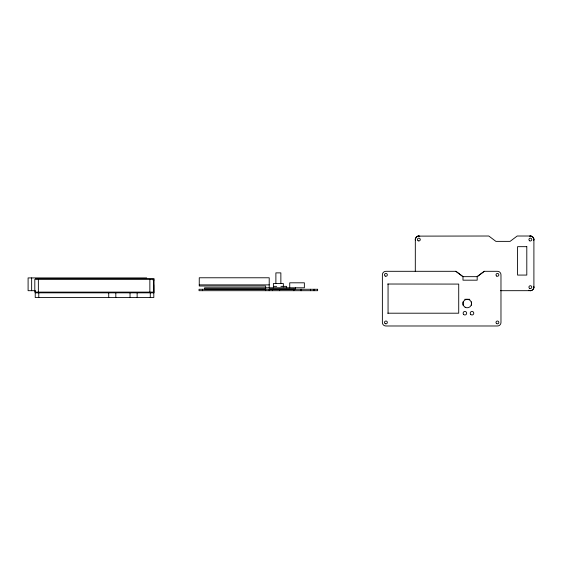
<?xml version="1.0" encoding="UTF-8"?>
<svg xmlns="http://www.w3.org/2000/svg" width="562" height="562" viewBox="0 0 562 562"><rect width="100%" height="100%" fill="white"/><g stroke="black" fill="none" stroke-linecap="round" stroke-linejoin="round"><path stroke-width="0.84" d="M388.061 313.203L388.061 284.021L387.703 284.021M415.304 271.572L415.325 239.103L416.344 237.052L417.931 236.124L488.792 236.012L495.895 241.372L510.099 241.372L517.202 236.012L530.352 236.012L532.123 236.49L533.422 237.789L533.9 239.567L533.9 287.147L533.422 288.924L532.123 290.224L530.816 290.673L500.503 290.695M415.304 239.567L415.409 238.639M533.795 288.074L533.9 287.147M484.282 271.305L477.187 276.63L477.187 280.178L462.983 280.178L462.983 276.63L455.88 271.305L385.925 271.305A3.491 3.491 0 0 0 382.378 274.853L382.378 322.433A3.491 3.491 0 0 0 385.925 325.988L497.426 325.988A3.491 3.491 0 0 0 500.974 322.433L500.974 274.853A3.491 3.491 0 0 0 497.426 271.305L484.275 271.305L477.173 276.659L462.969 276.659L455.866 271.305M417.931 236.124L418.852 236.012M530.352 290.695L531.273 290.589M146.696 277.916L28.1 277.916L28.1 290.695L35.525 290.695M35.448 278.626L154.044 278.626L154.044 292.83L35.448 292.83M153.019 280.045L154.044 280.045M153.714 284.73L153.826 297.516L35.223 297.516L35.223 291.552M199.257 284.878L269.212 284.878M273.827 286.367L276.666 286.367M280.93 286.367L286.613 286.367L286.613 287.786M265.657 288.924L204.589 288.924L204.589 287.786L304.365 287.786L304.365 282.812L289.732 282.812L289.732 287.786M464.683 299.286L469.797 299.286M387.703 313.203L458.718 313.203L458.718 284.084L388.061 284.021M530.352 236.012L531.273 236.124M533.795 238.639L533.9 239.567M471.504 301.836L471.504 305.25M462.983 301.836L462.983 305.25M314.081 289.275L314.081 290.695M310.526 289.275L310.526 290.695M301.295 289.275L301.295 290.695M300.93 289.275L300.93 290.695M295.415 287.786L295.415 288.924L269.212 288.924L269.212 290.695M293.828 289.275L293.828 290.695M283.346 286.936L283.346 283.522L273.399 283.522L273.399 287.786M280.86 283.522L280.86 272.872L275.886 272.872L275.886 283.522M279.623 289.275L279.623 290.695M272.521 289.275L272.521 290.695M269.212 287.786L269.212 277.776L199.257 277.776L199.257 286.009L265.657 286.009L265.657 290.695M202.58 289.275L202.58 290.695M150.272 292.402L150.272 297.516M149.857 279.335L149.857 292.121M137.135 292.402L137.135 297.516M130.033 292.612L130.033 297.516M115.828 292.612L115.828 297.516M108.726 292.402L108.726 297.516M38.778 292.402L38.778 297.516M38.364 279.335L38.364 292.121M31.648 277.916L31.648 290.695M533.781 286.304A3.491 3.491 0 0 1 528.666 290.231M529.432 236.138A3.548 3.548 0 0 1 533.781 240.487M415.423 240.487A3.548 3.548 0 0 1 419.772 236.138M526.798 246.669L517.567 246.669L517.567 275.071L526.798 275.071L526.798 246.669M153.412 279.335L34.809 279.335L34.809 292.121L153.412 292.121L153.412 279.335M317.628 289.275L199.032 289.275L199.032 290.695L317.628 290.695L317.628 289.275M529.636 288.376A1.419 1.419 0 0 0 531.771 287.147A1.419 1.419 0 0 0 529.636 285.918A1.419 1.419 0 0 0 529.636 288.376M529.636 240.796A1.419 1.419 0 0 0 531.771 239.567A1.419 1.419 0 0 0 529.636 238.337A1.419 1.419 0 0 0 529.636 240.796M418.142 240.796A1.419 1.419 0 0 0 420.271 239.567A1.419 1.419 0 0 0 418.142 238.337A1.419 1.419 0 0 0 418.142 240.796M496.717 276.082A1.419 1.419 0 0 0 498.845 274.853A1.419 1.419 0 0 0 496.717 273.624A1.419 1.419 0 0 0 496.717 276.082M496.717 323.663A1.419 1.419 0 0 0 498.845 322.433A1.419 1.419 0 0 0 496.717 321.204A1.419 1.419 0 0 0 496.717 323.663M385.216 323.663A1.419 1.419 0 0 0 387.344 322.433A1.419 1.419 0 0 0 385.216 321.204A1.419 1.419 0 0 0 385.216 323.663M385.216 276.082A1.419 1.419 0 0 0 387.344 274.853A1.419 1.419 0 0 0 385.216 273.624A1.419 1.419 0 0 0 385.216 276.082M463.643 314.46A1.777 1.777 0 0 0 466.615 313.659A1.777 1.777 0 0 0 464.437 311.488A1.777 1.777 0 0 0 463.643 314.46M470.745 314.46A1.777 1.777 0 0 0 473.717 313.659A1.777 1.777 0 0 0 471.539 311.488A1.777 1.777 0 0 0 470.745 314.46M465.111 307.231A4.264 4.264 0 0 0 471.504 303.543A4.264 4.264 0 0 0 465.111 299.855A4.264 4.264 0 0 0 465.111 307.231"/></g></svg>
